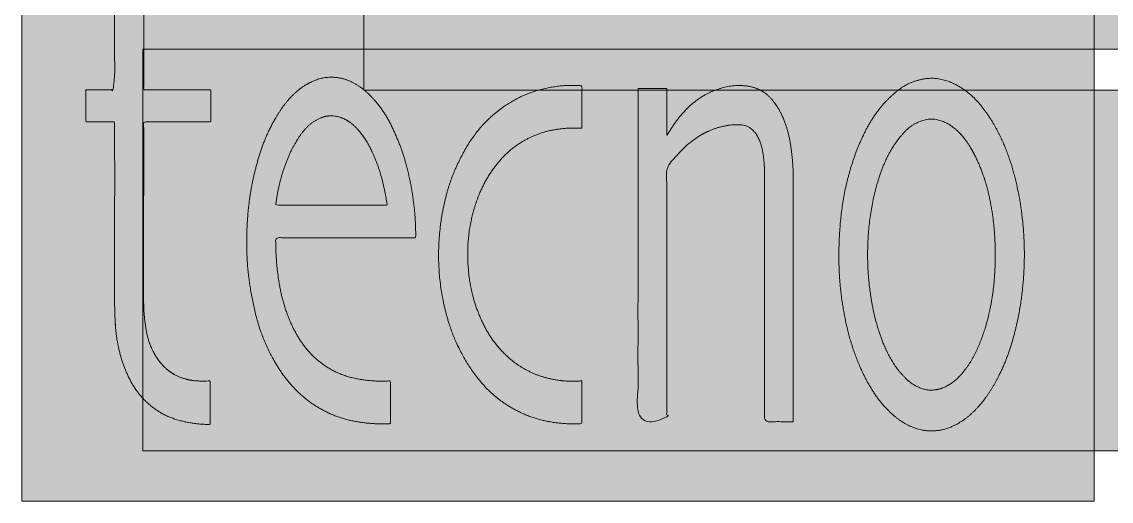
# Model space of a CAD drawing. Header units: millimetres. Extents: x 30 to 190, y -69 to 31.
# Drawn here: x 60.16 to 80.48, y -23.2 to -14.25 of the extents above; entities that cross this region are included whole.
import ezdxf

# ---------------------------------------------------------------- set-up
doc = ezdxf.new("R2010")
doc.units = ezdxf.units.MM
doc.header["$LTSCALE"] = 20
doc.layers.add('Ontwerplaag-1', color=7, linetype='Continuous')

msp = doc.modelspace()

# ---------------------------------------------------------------- hatches: boundary and pattern name
at = {"layer": 'Ontwerplaag-1', "linetype": 'Continuous', "lineweight": 5, "transparency": 33554687}
h = msp.add_hatch(color=256, dxfattribs=at)
h.set_gradient(color1=(255, 0, 0), color2=(255, 0, 0))
h.paths.add_polyline_path([(80.162, -22.261), (62.422, -22.261), (62.422, -14.761), (66.539, -14.761), (66.539, -15.528), (80.162, -15.528), (80.162, -22.261), (88.255, -22.261), (88.255, -14.761), (82.372, -14.761), (82.372, -8.028), (80.162, -8.028), (80.162, -3.199), (60.162, -3.199), (60.162, -23.199), (80.162, -23.199)])
h.paths.add_polyline_path([(80.162, -15.528), (80.162, -14.761), (66.539, -14.761), (66.539, -8.028), (80.162, -8.028), (80.162, -14.761), (82.372, -14.761), (82.372, -15.528)])
at = {"layer": 'Ontwerplaag-1', "linetype": 'Continuous', "lineweight": 0, "true_color": 0xcccccb, "transparency": 33554687}
for points in [[(62.435, -3.875), (62.435, -4.239), (62.435, -5.604), (62.435, -6.969), (62.435, -8.333), (62.435, -9.698), (62.435, -11.063), (62.436, -12.428), (62.436, -13.792), (62.437, -15.157), (62.437, -15.521), (62.476, -15.521), (62.622, -15.52), (62.769, -15.52), (62.916, -15.519), (63.062, -15.519), (63.209, -15.519), (63.356, -15.52), (63.503, -15.52), (63.65, -15.521), (63.689, -15.521), (63.689, -16.115), (63.65, -16.116), (63.503, -16.116), (63.356, -16.116), (63.209, -16.116), (63.062, -16.116), (62.916, -16.116), (62.769, -16.117), (62.622, -16.117), (62.476, -16.117), (62.437, -16.117), (62.437, -16.223), (62.436, -16.618), (62.436, -17.012), (62.435, -17.407), (62.435, -17.802), (62.435, -18.197), (62.435, -18.592), (62.435, -18.987), (62.435, -19.382), (62.435, -19.487), (62.435, -19.521), (62.437, -19.652), (62.447, -19.781), (62.465, -19.908), (62.491, -20.033), (62.525, -20.157), (62.567, -20.278), (62.617, -20.397), (62.675, -20.514), (62.695, -20.543), (62.706, -20.56), (62.755, -20.622), (62.808, -20.678), (62.865, -20.73), (62.925, -20.777), (62.989, -20.819), (63.057, -20.855), (63.129, -20.887), (63.205, -20.914), (63.225, -20.919), (63.239, -20.923), (63.291, -20.934), (63.343, -20.942), (63.396, -20.949), (63.448, -20.953), (63.501, -20.956), (63.555, -20.957), (63.608, -20.957), (63.662, -20.954), (63.676, -20.953), (63.676, -20.979), (63.676, -21.074), (63.676, -21.169), (63.676, -21.264), (63.675, -21.359), (63.675, -21.455), (63.675, -21.55), (63.675, -21.645), (63.674, -21.74), (63.674, -21.765), (63.637, -21.766), (63.493, -21.76), (63.352, -21.743), (63.216, -21.717), (63.083, -21.681), (62.954, -21.634), (62.828, -21.578), (62.707, -21.511), (62.589, -21.434), (62.56, -21.41), (62.533, -21.388), (62.44, -21.291), (62.355, -21.19), (62.278, -21.085), (62.209, -20.976), (62.147, -20.862), (62.093, -20.744), (62.046, -20.622), (62.008, -20.496), (61.999, -20.463), (61.989, -20.427), (61.963, -20.291), (61.941, -20.155), (61.923, -20.019), (61.909, -19.882), (61.899, -19.745), (61.893, -19.607), (61.891, -19.47), (61.893, -19.331), (61.893, -19.295), (61.893, -19.195), (61.894, -18.823), (61.894, -18.45), (61.894, -18.078), (61.894, -17.705), (61.894, -17.333), (61.894, -16.961), (61.894, -16.589), (61.893, -16.216), (61.893, -16.117), (61.354, -16.117), (61.354, -15.521), (61.371, -15.521), (61.434, -15.52), (61.498, -15.52), (61.561, -15.52), (61.624, -15.52), (61.687, -15.52), (61.751, -15.519), (61.814, -15.519), (61.876, -15.519), (61.893, -15.519), (61.893, -15.208), (61.894, -14.042), (61.894, -12.876), (61.894, -11.709), (61.894, -10.543), (61.894, -9.377), (61.894, -8.21), (61.894, -7.043), (61.893, -5.877), (61.893, -5.566), (61.893, -5.512), (61.894, -5.343), (61.894, -5.183), (61.895, -5.035), (61.895, -4.897), (61.895, -4.769), (61.895, -4.652), (61.895, -4.545), (61.894, -4.449), (61.894, -4.362), (61.893, -4.282), (61.893, -4.21), (61.892, -4.145), (61.892, -4.087), (61.891, -4.036), (61.891, -3.993), (61.89, -3.958), (61.89, -3.928), (61.889, -3.903), (61.889, -3.883), (61.889, -3.867), (61.889, -3.856), (61.888, -3.85), (61.888, -3.848), (61.889, -3.851), (61.889, -3.857), (61.889, -3.861), (61.89, -3.864), (61.892, -3.867), (61.894, -3.869), (61.896, -3.869), (61.898, -3.869), (61.901, -3.869), (61.903, -3.868), (61.905, -3.867), (61.906, -3.866), (61.906, -3.866), (61.905, -3.865), (61.904, -3.865), (61.901, -3.865), (61.898, -3.865), (61.897, -3.866), (61.9, -3.866), (61.908, -3.866), (61.92, -3.867), (61.936, -3.867), (61.957, -3.867), (61.982, -3.867), (62.012, -3.868), (62.044, -3.868), (62.075, -3.868), (62.106, -3.868), (62.136, -3.868), (62.165, -3.868), (62.194, -3.868), (62.222, -3.868), (62.249, -3.868), (62.275, -3.868), (62.299, -3.868), (62.321, -3.868), (62.341, -3.868), (62.358, -3.869), (62.374, -3.869), (62.387, -3.869), (62.398, -3.869), (62.407, -3.869), (62.415, -3.869), (62.421, -3.869), (62.425, -3.869), (62.428, -3.87), (62.429, -3.87), (62.429, -3.87), (62.427, -3.87), (62.425, -3.871), (62.424, -3.871), (62.423, -3.872), (62.424, -3.872), (62.425, -3.873), (62.427, -3.874), (62.43, -3.874)], [(65.768, -20.634), (65.746, -20.618), (65.709, -20.588), (65.671, -20.554), (65.633, -20.519), (65.593, -20.48), (65.553, -20.439), (65.512, -20.395), (65.471, -20.348), (65.429, -20.299), (65.386, -20.245), (65.345, -20.187), (65.305, -20.123), (65.266, -20.054), (65.228, -19.98), (65.191, -19.901), (65.155, -19.817), (65.121, -19.727), (65.112, -19.703), (65.101, -19.672), (65.051, -19.506), (65.009, -19.338), (64.973, -19.17), (64.944, -19.001), (64.922, -18.831), (64.907, -18.659), (64.899, -18.487), (64.898, -18.314), (64.898, -18.281), (64.957, -18.281), (65.269, -18.282), (65.58, -18.282), (65.892, -18.282), (66.204, -18.282), (66.515, -18.282), (66.827, -18.282), (67.138, -18.282), (67.45, -18.282), (67.509, -18.281), (67.509, -18.246), (67.504, -18.058), (67.493, -17.871), (67.475, -17.685), (67.451, -17.5), (67.42, -17.315), (67.383, -17.132), (67.339, -16.949), (67.289, -16.767), (67.278, -16.733), (67.269, -16.706), (67.252, -16.657), (67.234, -16.605), (67.213, -16.552), (67.192, -16.495), (67.169, -16.437), (67.144, -16.376), (67.118, -16.312), (67.09, -16.246), (67.059, -16.178), (67.022, -16.108), (66.98, -16.036), (66.932, -15.963), (66.878, -15.887), (66.819, -15.81), (66.755, -15.731), (66.684, -15.65), (66.664, -15.629), (66.652, -15.616), (66.628, -15.594), (66.603, -15.571), (66.576, -15.548), (66.548, -15.524), (66.517, -15.5), (66.484, -15.474), (66.45, -15.449), (66.414, -15.422), (66.375, -15.397), (66.331, -15.374), (66.284, -15.353), (66.234, -15.335), (66.179, -15.319), (66.12, -15.306), (66.057, -15.295), (65.991, -15.287), (65.972, -15.286), (65.956, -15.285), (65.927, -15.286), (65.897, -15.287), (65.865, -15.29), (65.832, -15.295), (65.798, -15.3), (65.762, -15.307), (65.724, -15.315), (65.686, -15.324), (65.646, -15.336), (65.605, -15.351), (65.563, -15.369), (65.52, -15.391), (65.476, -15.416), (65.431, -15.444), (65.385, -15.476), (65.338, -15.511), (65.325, -15.521), (65.311, -15.533), (65.239, -15.601), (65.172, -15.671), (65.107, -15.744), (65.047, -15.819), (64.989, -15.897), (64.935, -15.978), (64.885, -16.061), (64.838, -16.147), (64.83, -16.164), (64.816, -16.19), (64.752, -16.33), (64.692, -16.471), (64.638, -16.615), (64.589, -16.759), (64.545, -16.906), (64.506, -17.053), (64.472, -17.203), (64.443, -17.354), (64.438, -17.382), (64.432, -17.415), (64.408, -17.587), (64.388, -17.759), (64.373, -17.932), (64.364, -18.105), (64.359, -18.278), (64.359, -18.451), (64.364, -18.625), (64.374, -18.799), (64.376, -18.832), (64.38, -18.875), (64.388, -18.954), (64.398, -19.037), (64.41, -19.124), (64.423, -19.215), (64.438, -19.31), (64.455, -19.409), (64.473, -19.512), (64.492, -19.619), (64.517, -19.731), (64.549, -19.847), (64.589, -19.968), (64.637, -20.093), (64.692, -20.223), (64.756, -20.357), (64.827, -20.497), (64.906, -20.64), (64.929, -20.678), (64.944, -20.702), (65.027, -20.825), (65.116, -20.941), (65.212, -21.051), (65.315, -21.155), (65.424, -21.252), (65.54, -21.343), (65.662, -21.427), (65.791, -21.505), (65.816, -21.518), (65.842, -21.531), (65.981, -21.589), (66.121, -21.639), (66.264, -21.68), (66.409, -21.712), (66.556, -21.735), (66.704, -21.749), (66.855, -21.755), (67.008, -21.752), (67.036, -21.751), (67.036, -21.733), (67.037, -21.638), (67.037, -21.543), (67.037, -21.448), (67.037, -21.353), (67.037, -21.258), (67.037, -21.162), (67.036, -21.067), (67.036, -20.971), (67.036, -20.953), (67.006, -20.955), (66.951, -20.957), (66.893, -20.958), (66.833, -20.957), (66.769, -20.955), (66.702, -20.951), (66.633, -20.947), (66.56, -20.941), (66.484, -20.934), (66.406, -20.922), (66.325, -20.904), (66.242, -20.879), (66.157, -20.848), (66.069, -20.809), (65.979, -20.763), (65.887, -20.711), (65.792, -20.652)], [(69.152, -15.834), (69.18, -15.814), (69.233, -15.781), (69.29, -15.747), (69.351, -15.714), (69.415, -15.681), (69.484, -15.648), (69.556, -15.615), (69.633, -15.582), (69.713, -15.549), (69.798, -15.519), (69.89, -15.493), (69.988, -15.473), (70.093, -15.457), (70.203, -15.446), (70.321, -15.439), (70.444, -15.438), (70.574, -15.442), (70.609, -15.444), (70.609, -15.463), (70.608, -15.558), (70.608, -15.653), (70.608, -15.748), (70.608, -15.843), (70.608, -15.938), (70.608, -16.033), (70.609, -16.128), (70.609, -16.222), (70.609, -16.24), (70.586, -16.238), (70.461, -16.235), (70.339, -16.238), (70.217, -16.249), (70.098, -16.268), (69.98, -16.293), (69.863, -16.326), (69.748, -16.366), (69.634, -16.414), (69.614, -16.424), (69.587, -16.438), (69.54, -16.464), (69.493, -16.494), (69.443, -16.527), (69.393, -16.562), (69.341, -16.601), (69.289, -16.642), (69.234, -16.687), (69.179, -16.734), (69.123, -16.786), (69.068, -16.844), (69.015, -16.908), (68.962, -16.979), (68.91, -17.055), (68.859, -17.138), (68.808, -17.227), (68.759, -17.322), (68.747, -17.348), (68.727, -17.39), (68.697, -17.467), (68.667, -17.548), (68.638, -17.634), (68.61, -17.725), (68.583, -17.821), (68.557, -17.922), (68.532, -18.027), (68.508, -18.137), (68.488, -18.253), (68.475, -18.377), (68.469, -18.507), (68.471, -18.644), (68.48, -18.788), (68.496, -18.94), (68.519, -19.098), (68.549, -19.263), (68.56, -19.307), (68.567, -19.337), (68.581, -19.389), (68.597, -19.445), (68.615, -19.503), (68.635, -19.563), (68.657, -19.626), (68.68, -19.691), (68.706, -19.759), (68.733, -19.83), (68.765, -19.902), (68.803, -19.976), (68.848, -20.052), (68.899, -20.129), (68.957, -20.207), (69.022, -20.287), (69.093, -20.369), (69.171, -20.452), (69.193, -20.473), (69.209, -20.488), (69.299, -20.564), (69.392, -20.634), (69.488, -20.697), (69.589, -20.754), (69.693, -20.804), (69.801, -20.848), (69.912, -20.885), (70.028, -20.915), (70.05, -20.919), (70.062, -20.922), (70.128, -20.933), (70.195, -20.943), (70.261, -20.95), (70.328, -20.955), (70.394, -20.958), (70.462, -20.959), (70.529, -20.957), (70.596, -20.954), (70.609, -20.953), (70.609, -21.749), (70.579, -21.751), (70.524, -21.753), (70.466, -21.753), (70.405, -21.752), (70.342, -21.75), (70.276, -21.747), (70.206, -21.742), (70.134, -21.736), (70.059, -21.729), (69.981, -21.718), (69.899, -21.702), (69.815, -21.68), (69.728, -21.652), (69.638, -21.618), (69.545, -21.579), (69.449, -21.535), (69.35, -21.484), (69.323, -21.469), (69.285, -21.447), (69.15, -21.356), (69.026, -21.263), (68.913, -21.171), (68.811, -21.078), (68.719, -20.984), (68.638, -20.89), (68.568, -20.795), (68.508, -20.7), (68.455, -20.607), (68.406, -20.516), (68.361, -20.429), (68.318, -20.344), (68.28, -20.263), (68.244, -20.185), (68.212, -20.111), (68.184, -20.039), (68.17, -19.999), (68.15, -19.944), (68.12, -19.843), (68.091, -19.737), (68.064, -19.624), (68.038, -19.505), (68.013, -19.381), (67.989, -19.25), (67.967, -19.113), (67.946, -18.971), (67.931, -18.821), (67.924, -18.662), (67.926, -18.495), (67.936, -18.32), (67.956, -18.136), (67.984, -17.943), (68.021, -17.741), (68.067, -17.532), (68.082, -17.475), (68.094, -17.432), (68.123, -17.336), (68.154, -17.242), (68.187, -17.149), (68.222, -17.059), (68.259, -16.972), (68.298, -16.886), (68.338, -16.802), (68.38, -16.721), (68.423, -16.643), (68.465, -16.57), (68.507, -16.502), (68.549, -16.438), (68.59, -16.38), (68.631, -16.326), (68.671, -16.277), (68.71, -16.233), (68.749, -16.193), (68.784, -16.157), (68.816, -16.123), (68.845, -16.094), (68.872, -16.067), (68.895, -16.044), (68.916, -16.024), (68.934, -16.007), (68.95, -15.992), (68.968, -15.977), (68.986, -15.962), (69.005, -15.946), (69.025, -15.93), (69.045, -15.914), (69.066, -15.898), (69.088, -15.881), (69.109, -15.866), (69.127, -15.853), (69.141, -15.842), (69.152, -15.834), (69.159, -15.828), (69.164, -15.825), (69.165, -15.824), (69.163, -15.826), (69.159, -15.829), (69.156, -15.831), (69.154, -15.832), (69.152, -15.833), (69.152, -15.834), (69.151, -15.834), (69.152, -15.834), (69.153, -15.833), (69.154, -15.832), (69.155, -15.832), (69.155, -15.831), (69.155, -15.831), (69.155, -15.832), (69.154, -15.832), (69.153, -15.833)], [(72.92, -15.606), (72.938, -15.596), (72.97, -15.581), (73.004, -15.565), (73.04, -15.55), (73.079, -15.534), (73.119, -15.519), (73.162, -15.503), (73.207, -15.488), (73.254, -15.472), (73.304, -15.458), (73.357, -15.448), (73.414, -15.441), (73.474, -15.438), (73.537, -15.438), (73.603, -15.442), (73.673, -15.449), (73.746, -15.459), (73.766, -15.464), (73.784, -15.468), (73.815, -15.477), (73.846, -15.489), (73.879, -15.503), (73.912, -15.519), (73.946, -15.538), (73.981, -15.558), (74.016, -15.581), (74.052, -15.605), (74.089, -15.633), (74.124, -15.665), (74.158, -15.702), (74.192, -15.742), (74.224, -15.787), (74.256, -15.835), (74.286, -15.888), (74.316, -15.945), (74.323, -15.961), (74.335, -15.986), (74.354, -16.033), (74.373, -16.083), (74.392, -16.135), (74.41, -16.19), (74.428, -16.248), (74.445, -16.309), (74.462, -16.373), (74.479, -16.439), (74.495, -16.51), (74.508, -16.585), (74.52, -16.664), (74.53, -16.748), (74.538, -16.837), (74.545, -16.93), (74.549, -17.028), (74.552, -17.131), (74.552, -17.158), (74.552, -17.262), (74.552, -17.805), (74.552, -18.349), (74.552, -18.893), (74.552, -19.436), (74.551, -19.98), (74.551, -20.524), (74.551, -21.067), (74.55, -21.611), (74.55, -21.715), (74.538, -21.715), (74.474, -21.715), (74.411, -21.715), (74.347, -21.715), (74.283, -21.715), (74.22, -21.715), (74.156, -21.716), (74.093, -21.716), (74.029, -21.717), (74.017, -21.717), (74.017, -21.61), (74.016, -21.048), (74.015, -20.487), (74.015, -19.925), (74.014, -19.364), (74.014, -18.802), (74.014, -18.24), (74.014, -17.679), (74.015, -17.117), (74.015, -17.01), (74.014, -16.996), (74.012, -16.921), (74.006, -16.847), (73.996, -16.773), (73.984, -16.7), (73.967, -16.628), (73.948, -16.557), (73.924, -16.486), (73.898, -16.416), (73.891, -16.403), (73.887, -16.395), (73.88, -16.381), (73.871, -16.367), (73.861, -16.352), (73.85, -16.337), (73.838, -16.321), (73.826, -16.305), (73.812, -16.288), (73.797, -16.271), (73.781, -16.254), (73.762, -16.238), (73.741, -16.224), (73.718, -16.212), (73.692, -16.2), (73.663, -16.191), (73.632, -16.182), (73.599, -16.175), (73.59, -16.175), (73.576, -16.174), (73.504, -16.173), (73.432, -16.176), (73.361, -16.182), (73.291, -16.192), (73.221, -16.206), (73.153, -16.224), (73.084, -16.246), (73.017, -16.271), (73.005, -16.276), (72.984, -16.285), (72.878, -16.34), (72.777, -16.4), (72.681, -16.466), (72.59, -16.538), (72.503, -16.615), (72.422, -16.697), (72.345, -16.785), (72.273, -16.878), (72.26, -16.896), (72.258, -16.899), (72.245, -16.916), (72.233, -16.933), (72.222, -16.951), (72.213, -16.969), (72.206, -16.988), (72.199, -17.007), (72.195, -17.027), (72.191, -17.048), (72.192, -17.052), (72.192, -21.715), (71.655, -21.715), (71.655, -15.495), (71.667, -15.495), (71.732, -15.495), (71.796, -15.495), (71.86, -15.495), (71.924, -15.495), (71.988, -15.495), (72.052, -15.495), (72.116, -15.495), (72.18, -15.495), (72.192, -15.495), (72.192, -15.515), (72.192, -15.621), (72.191, -15.726), (72.191, -15.831), (72.191, -15.936), (72.192, -16.041), (72.192, -16.146), (72.193, -16.251), (72.194, -16.356), (72.194, -16.376), (72.206, -16.355), (72.233, -16.308), (72.262, -16.261), (72.292, -16.216), (72.322, -16.17), (72.354, -16.125), (72.387, -16.081), (72.421, -16.037), (72.455, -15.994), (72.49, -15.952), (72.524, -15.914), (72.558, -15.878), (72.59, -15.844), (72.622, -15.814), (72.654, -15.786), (72.684, -15.762), (72.714, -15.739), (72.743, -15.72), (72.769, -15.702), (72.793, -15.685), (72.816, -15.67), (72.836, -15.657), (72.854, -15.645), (72.87, -15.635), (72.884, -15.627), (72.896, -15.62), (72.906, -15.614), (72.914, -15.609), (72.921, -15.606), (72.925, -15.603), (72.928, -15.601), (72.928, -15.601), (72.927, -15.602), (72.926, -15.603), (72.924, -15.604), (72.923, -15.604), (72.921, -15.605), (72.921, -15.606), (72.92, -15.606), (72.92, -15.606), (72.92, -15.606), (72.92, -15.606), (72.92, -15.606), (72.92, -15.606), (72.92, -15.606), (72.92, -15.606), (72.92, -15.606), (72.92, -15.606)], [(78.805, -17.771), (78.8, -17.734), (78.769, -17.538), (78.73, -17.344), (78.683, -17.153), (78.629, -16.964), (78.566, -16.777), (78.495, -16.593), (78.417, -16.41), (78.33, -16.231), (78.312, -16.197), (78.301, -16.178), (78.28, -16.143), (78.258, -16.106), (78.234, -16.068), (78.208, -16.028), (78.181, -15.987), (78.152, -15.944), (78.121, -15.899), (78.089, -15.853), (78.054, -15.806), (78.013, -15.758), (77.968, -15.711), (77.918, -15.663), (77.863, -15.616), (77.804, -15.568), (77.739, -15.52), (77.669, -15.472), (77.649, -15.46), (77.635, -15.451), (77.608, -15.436), (77.579, -15.421), (77.548, -15.406), (77.515, -15.391), (77.48, -15.377), (77.443, -15.362), (77.404, -15.348), (77.364, -15.333), (77.321, -15.32), (77.275, -15.311), (77.226, -15.305), (77.174, -15.302), (77.12, -15.303), (77.063, -15.307), (77.003, -15.315), (76.94, -15.326), (76.923, -15.33), (76.903, -15.335), (76.869, -15.345), (76.833, -15.357), (76.796, -15.371), (76.758, -15.387), (76.719, -15.405), (76.678, -15.425), (76.636, -15.447), (76.593, -15.47), (76.549, -15.497), (76.505, -15.527), (76.46, -15.561), (76.414, -15.599), (76.368, -15.642), (76.322, -15.688), (76.274, -15.738), (76.227, -15.792), (76.214, -15.806), (76.198, -15.826), (76.12, -15.931), (76.046, -16.04), (75.976, -16.151), (75.912, -16.264), (75.852, -16.38), (75.797, -16.498), (75.746, -16.618), (75.701, -16.741), (75.692, -16.765), (75.675, -16.814), (75.647, -16.905), (75.619, -17), (75.592, -17.101), (75.566, -17.207), (75.54, -17.318), (75.515, -17.434), (75.49, -17.556), (75.466, -17.682), (75.444, -17.816), (75.426, -17.958), (75.413, -18.108), (75.404, -18.267), (75.4, -18.434), (75.399, -18.61), (75.403, -18.794), (75.412, -18.987), (75.415, -19.039), (75.418, -19.078), (75.437, -19.282), (75.464, -19.484), (75.499, -19.685), (75.541, -19.884), (75.59, -20.082), (75.647, -20.277), (75.712, -20.471), (75.784, -20.664), (75.8, -20.7), (75.81, -20.722), (75.864, -20.841), (75.924, -20.956), (75.99, -21.068), (76.06, -21.176), (76.137, -21.281), (76.218, -21.383), (76.305, -21.481), (76.397, -21.576), (76.416, -21.592), (76.43, -21.604), (76.454, -21.624), (76.481, -21.645), (76.51, -21.666), (76.541, -21.688), (76.573, -21.71), (76.608, -21.732), (76.644, -21.755), (76.683, -21.778), (76.724, -21.801), (76.769, -21.821), (76.817, -21.838), (76.87, -21.853), (76.926, -21.865), (76.985, -21.875), (77.049, -21.882), (77.116, -21.886), (77.134, -21.886), (77.152, -21.886), (77.185, -21.884), (77.219, -21.88), (77.255, -21.875), (77.292, -21.869), (77.33, -21.86), (77.37, -21.851), (77.412, -21.84), (77.455, -21.827), (77.499, -21.812), (77.544, -21.793), (77.59, -21.771), (77.637, -21.744), (77.685, -21.714), (77.734, -21.68), (77.784, -21.641), (77.834, -21.6), (77.848, -21.588), (77.863, -21.575), (77.937, -21.501), (78.007, -21.425), (78.074, -21.346), (78.138, -21.265), (78.198, -21.181), (78.254, -21.095), (78.307, -21.005), (78.356, -20.913), (78.365, -20.896), (78.378, -20.87), (78.443, -20.73), (78.503, -20.588), (78.558, -20.445), (78.608, -20.3), (78.653, -20.154), (78.693, -20.006), (78.728, -19.857), (78.758, -19.706), (78.763, -19.678), (78.771, -19.635), (78.805, -19.408), (78.83, -19.181), (78.847, -18.954), (78.856, -18.726), (78.857, -18.499), (78.85, -18.271), (78.835, -18.043), (78.811, -17.815)]]:
    msp.add_hatch(color=254, dxfattribs=at).paths.add_polyline_path(points)

# ---------------------------------------------------------------- linework, layer by layer
at = {"layer": 'Ontwerplaag-1', "color": 7, "linetype": 'Continuous', "lineweight": 5, "transparency": 33554687}
for p, q in [((60.162, -23.199), (60.162, -3.199)), ((80.162, -3.199), (80.162, -23.199)), ((80.162, -23.199), (60.162, -23.199))]:
    msp.add_line(p, q, dxfattribs=at)
at = {"layer": 'Ontwerplaag-1', "color": 7, "linetype": 'Continuous', "lineweight": 5, "transparency": 33554687, "flags": 128}
for points in [[(60.162, -3.199), (60.162, -23.199), (60.162, -23.199), (80.162, -23.199), (80.162, -23.199), (80.162, -3.199), (80.162, -3.199), (60.162, -3.199)], [(60.162, -3.199), (60.162, -23.199), (80.162, -23.199), (80.162, -3.199)], [(60.162, -23.199), (60.162, -3.199), (80.162, -3.199), (80.162, -23.199)], [(66.539, -15.528), (82.372, -15.528), (82.372, -15.528), (82.372, -8.028), (82.372, -8.028), (66.539, -8.028), (66.539, -8.028), (66.539, -15.528)], [(62.422, -22.261), (88.255, -22.261), (88.255, -22.261), (88.255, -14.761), (88.255, -14.761), (62.422, -14.761), (62.422, -14.761), (62.422, -22.261)]]:
    msp.add_lwpolyline(points, close=True, dxfattribs=at)
at = {"layer": 'Ontwerplaag-1', "color": 7, "linetype": 'Continuous', "lineweight": 5, "transparency": 33554687}
for points, knots in [([(62.435, -3.875), (62.435, -6.787), (62.435, -12.61), (62.437, -15.521), (62.749, -15.519), (63.376, -15.519), (63.689, -15.521), (63.689, -15.818), (63.689, -16.115), (63.376, -16.117), (62.749, -16.116), (62.437, -16.117), (62.435, -16.96), (62.435, -18.645), (62.435, -19.487), (62.436, -19.758), (62.538, -20.31), (62.695, -20.543), (62.785, -20.679), (63.06, -20.878), (63.225, -20.919), (63.334, -20.951), (63.562, -20.958), (63.676, -20.953), (63.675, -21.156), (63.676, -21.562), (63.674, -21.765), (63.377, -21.769), (62.788, -21.602), (62.56, -21.41), (62.341, -21.228), (62.068, -20.729), (61.999, -20.463), (61.921, -20.177), (61.89, -19.588), (61.893, -19.295), (61.893, -18.5), (61.895, -16.911), (61.893, -16.117), (61.623, -16.117), (61.354, -16.117), (61.354, -15.819), (61.354, -15.521), (61.489, -15.519), (61.759, -15.52), (61.893, -15.519), (61.895, -13.031), (61.893, -8.055), (61.893, -5.566), (61.892, -5.14), (61.897, -4.292), (61.889, -3.867), (61.892, -3.867), (61.896, -3.867), (62.027, -3.869), (62.294, -3.868), (62.426, -3.869)], [0, 0, 0, 0.142518, 0.285036, 0.285036, 0.300304, 0.315571, 0.315571, 0.330044, 0.330044, 0.345311, 0.360579, 0.360579, 0.401829, 0.443079, 0.443079, 0.456363, 0.469647, 0.469647, 0.477397, 0.485148, 0.485148, 0.490295, 0.495442, 0.495442, 0.504601, 0.513759, 0.513759, 0.52717, 0.54058, 0.54058, 0.553446, 0.566312, 0.566312, 0.580152, 0.593993, 0.593993, 0.631478, 0.668963, 0.668963, 0.681709, 0.681709, 0.695795, 0.695795, 0.702197, 0.708599, 0.708599, 0.827599, 0.946599, 0.946599, 0.966919, 0.98724, 0.98724, 0.987404, 0.987404, 0.993702, 1, 1, 1]), ([(62.435, -3.875), (62.435, -6.787), (62.435, -12.61), (62.437, -15.521), (62.749, -15.519), (63.376, -15.519), (63.689, -15.521), (63.689, -15.818), (63.689, -16.115), (63.376, -16.117), (62.749, -16.116), (62.437, -16.117), (62.435, -16.96), (62.435, -18.645), (62.435, -19.487), (62.436, -19.758), (62.538, -20.31), (62.695, -20.543), (62.785, -20.679), (63.06, -20.878), (63.225, -20.919), (63.334, -20.951), (63.562, -20.958), (63.676, -20.953), (63.675, -21.156), (63.676, -21.562), (63.674, -21.765), (63.377, -21.769), (62.788, -21.602), (62.56, -21.41), (62.341, -21.228), (62.068, -20.729), (61.999, -20.463), (61.921, -20.177), (61.89, -19.588), (61.893, -19.295), (61.893, -18.5), (61.895, -16.911), (61.893, -16.117), (61.623, -16.117), (61.354, -16.117), (61.354, -15.819), (61.354, -15.521), (61.489, -15.519), (61.759, -15.52), (61.893, -15.519), (61.895, -13.031), (61.893, -8.055), (61.893, -5.566), (61.892, -5.14), (61.897, -4.292), (61.889, -3.867), (61.892, -3.867), (61.896, -3.867), (62.027, -3.869), (62.294, -3.868), (62.426, -3.869), (62.43, -3.872), (62.435, -3.875)], [0, 0, 0, 0.142483, 0.284965, 0.284965, 0.300229, 0.315493, 0.315493, 0.329962, 0.329962, 0.345226, 0.360489, 0.360489, 0.401729, 0.442969, 0.442969, 0.45625, 0.46953, 0.46953, 0.477279, 0.485028, 0.485028, 0.490174, 0.495319, 0.495319, 0.504476, 0.513632, 0.513632, 0.527039, 0.540446, 0.540446, 0.553309, 0.566172, 0.566172, 0.580009, 0.593846, 0.593846, 0.631322, 0.668797, 0.668797, 0.68154, 0.68154, 0.695622, 0.695622, 0.702023, 0.708424, 0.708424, 0.827394, 0.946365, 0.946365, 0.96668, 0.986995, 0.986995, 0.987159, 0.987159, 0.993456, 0.999752, 0.999752, 1, 1, 1]), ([(65.768, -20.634), (65.53, -20.459), (65.207, -19.971), (65.112, -19.703), (64.989, -19.36), (64.895, -18.642), (64.898, -18.281), (65.55, -18.281), (66.857, -18.283), (67.509, -18.281), (67.511, -17.89), (67.395, -17.109), (67.278, -16.733), (67.179, -16.433), (66.888, -15.86), (66.664, -15.629), (66.528, -15.49), (66.174, -15.294), (65.972, -15.286), (65.794, -15.276), (65.461, -15.413), (65.325, -15.521), (65.167, -15.652), (64.924, -15.985), (64.83, -16.164), (64.681, -16.451), (64.493, -17.067), (64.438, -17.382), (64.377, -17.741), (64.347, -18.468), (64.376, -18.832), (64.418, -19.312), (64.67, -20.26), (64.929, -20.678), (65.089, -20.939), (65.535, -21.377), (65.816, -21.518), (66.095, -21.661), (66.722, -21.768), (67.036, -21.751), (67.038, -21.552), (67.036, -21.153), (67.036, -20.953), (66.704, -20.976), (66.037, -20.832), (65.768, -20.634)], [0, 0, 0, 0.02938, 0.05876, 0.05876, 0.096317, 0.133874, 0.133874, 0.201846, 0.269818, 0.269818, 0.310662, 0.351507, 0.351507, 0.384293, 0.417078, 0.417078, 0.436759, 0.45644, 0.45644, 0.473861, 0.491281, 0.491281, 0.511992, 0.532703, 0.532703, 0.56579, 0.598877, 0.598877, 0.636462, 0.674046, 0.674046, 0.72373, 0.773415, 0.773415, 0.804225, 0.835035, 0.835035, 0.865792, 0.89655, 0.89655, 0.915973, 0.935395, 0.935395, 0.967698, 1, 1, 1]), ([(65.768, -20.634), (65.53, -20.459), (65.207, -19.971), (65.112, -19.703), (64.989, -19.36), (64.895, -18.642), (64.898, -18.281), (65.55, -18.281), (66.857, -18.283), (67.509, -18.281), (67.511, -17.89), (67.395, -17.109), (67.278, -16.733), (67.179, -16.433), (66.888, -15.86), (66.664, -15.629), (66.528, -15.49), (66.174, -15.294), (65.972, -15.286), (65.794, -15.276), (65.461, -15.413), (65.325, -15.521), (65.167, -15.652), (64.924, -15.985), (64.83, -16.164), (64.681, -16.451), (64.493, -17.067), (64.438, -17.382), (64.377, -17.741), (64.347, -18.468), (64.376, -18.832), (64.418, -19.312), (64.67, -20.26), (64.929, -20.678), (65.089, -20.939), (65.535, -21.377), (65.816, -21.518), (66.095, -21.661), (66.722, -21.768), (67.036, -21.751), (67.038, -21.552), (67.036, -21.153), (67.036, -20.953), (66.704, -20.976), (66.037, -20.832), (65.768, -20.634)], [0, 0, 0, 0.02938, 0.05876, 0.05876, 0.096317, 0.133874, 0.133874, 0.201846, 0.269818, 0.269818, 0.310662, 0.351507, 0.351507, 0.384293, 0.417078, 0.417078, 0.436759, 0.45644, 0.45644, 0.473861, 0.491281, 0.491281, 0.511992, 0.532703, 0.532703, 0.56579, 0.598877, 0.598877, 0.636462, 0.674046, 0.674046, 0.72373, 0.773415, 0.773415, 0.804225, 0.835035, 0.835035, 0.865792, 0.89655, 0.89655, 0.915973, 0.935395, 0.935395, 0.967698, 1, 1, 1]), ([(69.152, -15.834), (69.464, -15.614), (70.224, -15.414), (70.609, -15.444), (70.607, -15.644), (70.609, -16.042), (70.609, -16.24), (70.353, -16.221), (69.84, -16.308), (69.614, -16.424), (69.318, -16.572), (68.882, -17.062), (68.747, -17.348), (68.534, -17.807), (68.447, -18.82), (68.56, -19.307), (68.637, -19.631), (68.946, -20.238), (69.193, -20.473), (69.369, -20.641), (69.807, -20.872), (70.05, -20.919), (70.187, -20.95), (70.469, -20.961), (70.609, -20.953), (70.609, -21.351), (70.609, -21.749), (70.275, -21.772), (69.611, -21.634), (69.323, -21.469), (68.899, -21.228), (68.327, -20.44), (68.17, -19.999), (67.958, -19.392), (67.918, -18.094), (68.082, -17.475), (68.21, -17.001), (68.734, -16.127), (69.152, -15.834)], [0, 0, 0, 0.040652, 0.081304, 0.081304, 0.102384, 0.123465, 0.123465, 0.15072, 0.177974, 0.177974, 0.213318, 0.248661, 0.248661, 0.305019, 0.361378, 0.361378, 0.398901, 0.436424, 0.436424, 0.463168, 0.489912, 0.489912, 0.505084, 0.520257, 0.520257, 0.56319, 0.56319, 0.599295, 0.635401, 0.635401, 0.688584, 0.741768, 0.741768, 0.814819, 0.88787, 0.88787, 0.943935, 1, 1, 1]), ([(69.152, -15.834), (69.464, -15.614), (70.224, -15.414), (70.609, -15.444), (70.607, -15.644), (70.609, -16.042), (70.609, -16.24), (70.353, -16.221), (69.84, -16.308), (69.614, -16.424), (69.318, -16.572), (68.882, -17.062), (68.747, -17.348), (68.534, -17.807), (68.447, -18.82), (68.56, -19.307), (68.637, -19.631), (68.946, -20.238), (69.193, -20.473), (69.369, -20.641), (69.807, -20.872), (70.05, -20.919), (70.187, -20.95), (70.469, -20.961), (70.609, -20.953), (70.609, -21.351), (70.609, -21.749), (70.275, -21.772), (69.611, -21.634), (69.323, -21.469), (68.899, -21.228), (68.327, -20.44), (68.17, -19.999), (67.958, -19.392), (67.918, -18.094), (68.082, -17.475), (68.21, -17.001), (68.734, -16.127), (69.152, -15.834)], [0, 0, 0, 0.040652, 0.081304, 0.081304, 0.102384, 0.123465, 0.123465, 0.15072, 0.177974, 0.177974, 0.213318, 0.248661, 0.248661, 0.305019, 0.361378, 0.361378, 0.398901, 0.436424, 0.436424, 0.463168, 0.489912, 0.489912, 0.505084, 0.520257, 0.520257, 0.56319, 0.56319, 0.599295, 0.635401, 0.635401, 0.688584, 0.741768, 0.741768, 0.814819, 0.88787, 0.88787, 0.943935, 1, 1, 1]), ([(72.92, -15.606), (73.111, -15.504), (73.55, -15.416), (73.766, -15.464), (73.962, -15.507), (74.244, -15.791), (74.323, -15.961), (74.455, -16.242), (74.547, -16.854), (74.552, -17.158), (74.55, -18.297), (74.553, -20.576), (74.55, -21.715), (74.416, -21.715), (74.151, -21.715), (74.017, -21.717), (74.014, -20.54), (74.015, -18.187), (74.015, -17.01), (74.008, -16.856), (73.962, -16.544), (73.891, -16.403), (73.849, -16.317), (73.692, -16.184), (73.59, -16.175), (73.44, -16.163), (73.142, -16.219), (73.005, -16.276), (72.775, -16.373), (72.4, -16.699), (72.26, -16.896), (72.237, -16.931), (72.187, -17.006), (72.192, -17.052), (72.192, -19.383), (72.192, -21.715), (71.923, -21.715), (71.655, -21.715), (71.655, -18.605), (71.655, -15.495), (71.79, -15.495), (72.058, -15.494), (72.192, -15.495), (72.192, -15.716), (72.191, -16.156), (72.194, -16.376), (72.323, -16.145), (72.681, -15.737), (72.92, -15.606)], [0, 0, 0, 0.014917, 0.029834, 0.029834, 0.043369, 0.056905, 0.056905, 0.079328, 0.101752, 0.101752, 0.185634, 0.269516, 0.269516, 0.279378, 0.289239, 0.289239, 0.375919, 0.462598, 0.462598, 0.47396, 0.485321, 0.485321, 0.492201, 0.499081, 0.499081, 0.509168, 0.519255, 0.519255, 0.536178, 0.5531, 0.5531, 0.556024, 0.558949, 0.558949, 0.706627, 0.706627, 0.723636, 0.723636, 0.920631, 0.920631, 0.929192, 0.937753, 0.937753, 0.951874, 0.965996, 0.965996, 0.982998, 1, 1, 1]), ([(72.92, -15.606), (73.111, -15.504), (73.55, -15.416), (73.766, -15.464), (73.962, -15.507), (74.244, -15.791), (74.323, -15.961), (74.455, -16.242), (74.547, -16.854), (74.552, -17.158), (74.55, -18.297), (74.553, -20.576), (74.55, -21.715), (74.416, -21.715), (74.151, -21.715), (74.017, -21.717), (74.014, -20.54), (74.015, -18.187), (74.015, -17.01), (74.008, -16.856), (73.962, -16.544), (73.891, -16.403), (73.849, -16.317), (73.692, -16.184), (73.59, -16.175), (73.44, -16.163), (73.142, -16.219), (73.005, -16.276), (72.775, -16.373), (72.4, -16.699), (72.26, -16.896), (72.237, -16.931), (72.187, -17.006), (72.192, -17.052), (72.192, -19.383), (72.192, -21.715), (71.923, -21.715), (71.655, -21.715), (71.655, -18.605), (71.655, -15.495), (71.79, -15.495), (72.058, -15.494), (72.192, -15.495), (72.192, -15.716), (72.191, -16.156), (72.194, -16.376), (72.323, -16.145), (72.681, -15.737), (72.92, -15.606)], [0, 0, 0, 0.014917, 0.029834, 0.029834, 0.043369, 0.056905, 0.056905, 0.079328, 0.101752, 0.101752, 0.185634, 0.269516, 0.269516, 0.279378, 0.289239, 0.289239, 0.375919, 0.462598, 0.462598, 0.47396, 0.485321, 0.485321, 0.492201, 0.499081, 0.499081, 0.509168, 0.519255, 0.519255, 0.536178, 0.5531, 0.5531, 0.556024, 0.558949, 0.558949, 0.706627, 0.706627, 0.723636, 0.723636, 0.920631, 0.920631, 0.929192, 0.937753, 0.937753, 0.951874, 0.965996, 0.965996, 0.982998, 1, 1, 1]), ([(78.805, -17.771), (78.749, -17.362), (78.515, -16.563), (78.312, -16.197), (78.19, -15.982), (77.867, -15.591), (77.649, -15.46), (77.489, -15.361), (77.108, -15.283), (76.923, -15.33), (76.707, -15.379), (76.351, -15.645), (76.214, -15.806), (76.037, -16.019), (75.783, -16.508), (75.692, -16.765), (75.501, -17.312), (75.379, -18.465), (75.415, -19.039), (75.447, -19.466), (75.629, -20.305), (75.8, -20.7), (75.909, -20.947), (76.207, -21.41), (76.416, -21.592), (76.562, -21.721), (76.933, -21.888), (77.134, -21.886), (77.336, -21.886), (77.702, -21.717), (77.848, -21.588), (78.013, -21.443), (78.266, -21.088), (78.365, -20.896), (78.513, -20.609), (78.705, -19.992), (78.763, -19.678), (78.849, -19.206), (78.87, -18.246), (78.805, -17.771)], [0, 0, 0, 0.051341, 0.102682, 0.102682, 0.13314, 0.163598, 0.163598, 0.186112, 0.208625, 0.208625, 0.234818, 0.261012, 0.261012, 0.295227, 0.329443, 0.329443, 0.402225, 0.475008, 0.475008, 0.52913, 0.583252, 0.583252, 0.617232, 0.651211, 0.651211, 0.674935, 0.698658, 0.698658, 0.722382, 0.746105, 0.746105, 0.772917, 0.799728, 0.799728, 0.839777, 0.879826, 0.879826, 0.939913, 1, 1, 1]), ([(78.805, -17.771), (78.749, -17.362), (78.515, -16.563), (78.312, -16.197), (78.19, -15.982), (77.867, -15.591), (77.649, -15.46), (77.489, -15.361), (77.108, -15.283), (76.923, -15.33), (76.707, -15.379), (76.351, -15.645), (76.214, -15.806), (76.037, -16.019), (75.783, -16.508), (75.692, -16.765), (75.501, -17.312), (75.379, -18.465), (75.415, -19.039), (75.447, -19.466), (75.629, -20.305), (75.8, -20.7), (75.909, -20.947), (76.207, -21.41), (76.416, -21.592), (76.562, -21.721), (76.933, -21.888), (77.134, -21.886), (77.336, -21.886), (77.702, -21.717), (77.848, -21.588), (78.013, -21.443), (78.266, -21.088), (78.365, -20.896), (78.513, -20.609), (78.705, -19.992), (78.763, -19.678), (78.849, -19.206), (78.87, -18.246), (78.805, -17.771)], [0, 0, 0, 0.051341, 0.102682, 0.102682, 0.13314, 0.163598, 0.163598, 0.186112, 0.208625, 0.208625, 0.234818, 0.261012, 0.261012, 0.295227, 0.329443, 0.329443, 0.402225, 0.475008, 0.475008, 0.52913, 0.583252, 0.583252, 0.617232, 0.651211, 0.651211, 0.674935, 0.698658, 0.698658, 0.722382, 0.746105, 0.746105, 0.772917, 0.799728, 0.799728, 0.839777, 0.879826, 0.879826, 0.939913, 1, 1, 1]), ([(65.206, -16.615), (65.294, -16.445), (65.541, -16.132), (65.726, -16.05), (65.85, -15.993), (66.128, -16.025), (66.239, -16.098), (66.394, -16.2), (66.61, -16.497), (66.688, -16.659), (66.802, -16.898), (66.94, -17.412), (66.976, -17.672), (66.456, -17.674), (65.418, -17.673), (64.898, -17.674), (64.931, -17.4), (65.083, -16.864), (65.206, -16.615)], [0, 0, 0, 0.060725, 0.12145, 0.12145, 0.162271, 0.203092, 0.203092, 0.260214, 0.317335, 0.317335, 0.401952, 0.48657, 0.48657, 0.654277, 0.821984, 0.821984, 0.910992, 1, 1, 1]), ([(65.206, -16.615), (65.294, -16.445), (65.541, -16.132), (65.726, -16.05), (65.85, -15.993), (66.128, -16.025), (66.239, -16.098), (66.394, -16.2), (66.61, -16.497), (66.688, -16.659), (66.802, -16.898), (66.94, -17.412), (66.976, -17.672), (66.456, -17.674), (65.418, -17.673), (64.898, -17.674), (64.931, -17.4), (65.083, -16.864), (65.206, -16.615)], [0, 0, 0, 0.060725, 0.12145, 0.12145, 0.162271, 0.203092, 0.203092, 0.260214, 0.317335, 0.317335, 0.401952, 0.48657, 0.48657, 0.654277, 0.821984, 0.821984, 0.910992, 1, 1, 1]), ([(78.123, -19.991), (78.065, -20.172), (77.911, -20.521), (77.804, -20.678), (77.728, -20.788), (77.539, -20.983), (77.418, -21.046), (77.314, -21.104), (77.07, -21.137), (76.956, -21.097), (76.791, -21.042), (76.544, -20.806), (76.449, -20.67), (76.303, -20.449), (76.117, -19.954), (76.058, -19.699), (75.944, -19.189), (75.932, -18.14), (76.029, -17.628), (76.082, -17.365), (76.254, -16.849), (76.493, -16.445), (76.783, -16.144), (76.985, -16.086), (77.122, -16.047), (77.403, -16.122), (77.513, -16.204), (77.668, -16.318), (77.886, -16.632), (77.966, -16.801), (78.146, -17.189), (78.307, -18.029), (78.317, -18.451), (78.328, -18.839), (78.238, -19.618), (78.123, -19.991)], [0, 0, 0, 0.026801, 0.053603, 0.053603, 0.072394, 0.091184, 0.091184, 0.107587, 0.12399, 0.12399, 0.147629, 0.171267, 0.171267, 0.208981, 0.246694, 0.246694, 0.32177, 0.396846, 0.396846, 0.435495, 0.474145, 0.512795, 0.551444, 0.551444, 0.577646, 0.603848, 0.603848, 0.640476, 0.677104, 0.677104, 0.76115, 0.845196, 0.845196, 0.922598, 1, 1, 1]), ([(78.123, -19.991), (78.065, -20.172), (77.911, -20.521), (77.804, -20.678), (77.728, -20.788), (77.539, -20.983), (77.418, -21.046), (77.314, -21.104), (77.07, -21.137), (76.956, -21.097), (76.791, -21.042), (76.544, -20.806), (76.449, -20.67), (76.303, -20.449), (76.117, -19.954), (76.058, -19.699), (75.944, -19.189), (75.932, -18.14), (76.029, -17.628), (76.082, -17.365), (76.254, -16.849), (76.493, -16.445), (76.783, -16.144), (76.985, -16.086), (77.122, -16.047), (77.403, -16.122), (77.513, -16.204), (77.668, -16.318), (77.886, -16.632), (77.966, -16.801), (78.146, -17.189), (78.307, -18.029), (78.317, -18.451), (78.328, -18.839), (78.238, -19.618), (78.123, -19.991)], [0, 0, 0, 0.026801, 0.053603, 0.053603, 0.072394, 0.091184, 0.091184, 0.107587, 0.12399, 0.12399, 0.147629, 0.171267, 0.171267, 0.208981, 0.246694, 0.246694, 0.32177, 0.396846, 0.396846, 0.435495, 0.474145, 0.512795, 0.551444, 0.551444, 0.577646, 0.603848, 0.603848, 0.640476, 0.677104, 0.677104, 0.76115, 0.845196, 0.845196, 0.922598, 1, 1, 1])]:
    msp.add_open_spline(points, degree=2, knots=knots, dxfattribs=at)
at = {"layer": 'Ontwerplaag-1', "color": 240, "linetype": 'Continuous', "true_color": 0xed1f24, "transparency": 33554687}
msp.add_solid([(60.162, -3.199), (60.162, -23.199), (80.162, -3.199), (80.162, -23.199)], dxfattribs=at)

doc.saveas('drawing.dxf')
